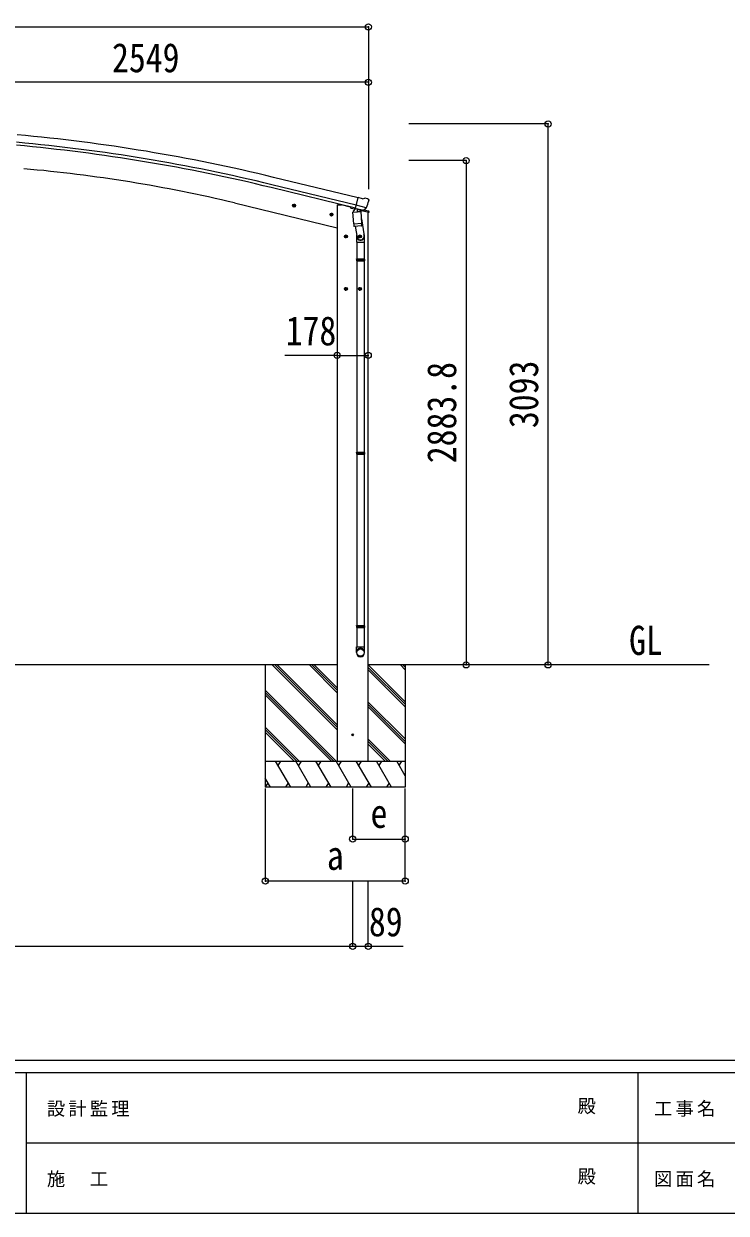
# Model space of a CAD drawing. Units: millimetres at full size, sheet at 1:35. Extents: x -9783 to 9892, y -6828 to 6752.
# Drawn here: x -3983 to 36, y -6828 to -27 of the extents above; entities that cross this region are included whole.
import ezdxf
from ezdxf.enums import TextEntityAlignment as Align

# ---------------------------------------------------------------- set-up
doc = ezdxf.new("R2010")
doc.units = ezdxf.units.MM
doc.header["$LTSCALE"] = 35
doc.header["$PDMODE"] = 32
doc.header["$PDSIZE"] = 35
for name, color, linetype, lineweight in [('0-0_0', 7, 'Continuous', 9), ('0-1_本体', 4, 'Continuous', 9), ('0-2_部品', 7, 'Continuous', 9), ('0-A_寸法', 6, 'Continuous', 9), ('F-0_240', 7, 'Continuous', 9)]:
    doc.layers.add(name, color=color, linetype=linetype, lineweight=lineweight)
doc.styles.add('ＭＳ ゴシック', font='')
doc.styles.get('ＭＳ ゴシック').set_extended_font_data('MS Gothic')

msp = doc.modelspace()

# ---------------------------------------------------------------- linework, layer by layer
at = {"layer": '0-0_0', "color": 6}
for p, q in [((-982.77, -3692.73), (-982.77, -599.78)), ((-1451.78, -808.93), (-1451.78, -3692.73))]:
    msp.add_line(p, q, dxfattribs=at)
at = {"layer": '0-0_0'}
for p, q in [((-2189.05, -3692.78), (-4775.5, -3692.78)), ((-2601.05, -3692.73), (-2601.05, -4392.73)), ((-2190.05, -4063.74), (-2561.06, -3692.73)), ((-2190.05, -4049.6), (-2546.92, -3692.73)), ((-2190.05, -4035.46), (-2532.78, -3692.73)), ((-2190.05, -3851.61), (-2348.93, -3692.73)), ((-2190.05, -3837.47), (-2334.79, -3692.73)), ((-2190.05, -3823.33), (-2320.65, -3692.73)), ((-1801.05, -3903.96), (-2012.05, -3692.96)), ((-1801.05, -3918.1), (-2012.05, -3707.1)), ((-1801.05, -3932.24), (-2012.05, -3721.24)), ((-61.4, -3692.78), (-2011.05, -3692.78)), ((-1801.05, -3720.11), (-1828.43, -3692.73)), ((-1801.05, -3705.97), (-1814.29, -3692.73)), ((-1801.05, -3692.78), (-1801.05, -4392.73)), ((-2194.91, -4242.73), (-2601.05, -3836.59)), ((-2209.05, -4242.73), (-2601.05, -3850.73)), ((-2223.19, -4242.73), (-2601.05, -3864.88)), ((-1801.05, -4116.09), (-2012.05, -3905.09)), ((-1801.05, -4130.23), (-2012.05, -3919.23)), ((-1801.05, -4144.37), (-2012.05, -3933.38)), ((-2407.04, -4242.73), (-2601.05, -4048.72)), ((-2421.18, -4242.73), (-2601.05, -4062.86)), ((-2435.32, -4242.73), (-2601.05, -4077.01)), ((-1886.54, -4242.73), (-2012.05, -4117.22)), ((-1900.68, -4242.73), (-2012.05, -4131.36)), ((-1914.82, -4242.73), (-2012.05, -4145.51)), ((-2601.05, -4242.73), (-1801.05, -4242.73)), ((-2455.67, -4392.73), (-2542.27, -4242.73)), ((-2527.27, -4268.71), (-2512.27, -4242.73)), ((-2340.2, -4392.73), (-2426.8, -4242.73)), ((-2396.8, -4242.73), (-2411.8, -4268.71)), ((-2224.73, -4392.73), (-2311.33, -4242.73)), ((-2296.33, -4268.71), (-2281.33, -4242.73)), ((-2109.25, -4392.73), (-2195.86, -4242.73)), ((-2190.05, -4242.73), (-2012.05, -4242.73)), ((-2180.86, -4268.71), (-2165.86, -4242.73)), ((-1993.78, -4392.73), (-2080.39, -4242.73)), ((-2065.39, -4268.71), (-2050.39, -4242.73)), ((-1878.31, -4392.73), (-1964.92, -4242.73)), ((-1949.92, -4268.71), (-1934.91, -4242.73)), ((-1801.05, -4326.56), (-1849.45, -4242.73)), ((-1834.45, -4268.71), (-1819.45, -4242.73)), ((-2571.14, -4392.73), (-2601.05, -4340.92)), ((-2586.13, -4366.75), (-2601.05, -4392.58)), ((-1801.05, -4392.73), (-2601.05, -4392.73)), ((-2470.66, -4366.75), (-2485.66, -4392.73)), ((-2355.19, -4366.75), (-2370.19, -4392.73)), ((-2239.72, -4366.75), (-2254.72, -4392.73)), ((-2124.25, -4366.75), (-2139.25, -4392.73)), ((-2008.78, -4366.75), (-2023.78, -4392.73)), ((-1893.31, -4366.75), (-1908.31, -4392.73))]:
    msp.add_line(p, q, dxfattribs=at)
msp.add_circle((-2101.05, -4092.73), 5, dxfattribs=at)
at = {"layer": '0-1_本体'}
for p, q in [((-2080.59, -1064.55), (-2563.6, -947.04)), ((-2070.52, -1022.58), (-2553.39, -905.1)), ((-2084.53, -1080.92), (-2567.58, -963.4)), ((-2777.21, -1051.54), (-2189.05, -1192.74)), ((-2190.05, -1062.73), (-2190.05, -4242.73)), ((-2190.05, -1062.73), (-2166.05, -1062.73)), ((-2114.04, -1075.22), (-2166.05, -1062.73)), ((-2012.05, -4242.73), (-2012.05, -1106.17))]:
    msp.add_line(p, q, dxfattribs=at)
at = {"layer": '0-1_本体', "color": 6}
msp.add_line((-2190.05, -1922.91), (-2012.05, -1922.91), dxfattribs=at)
at = {"layer": '0-1_本体'}
for centre, radius, start, end in [((-4924.76, -10651.57), 10030.81, 76.32536, 84.82535), ((-4924.76, -10651.57), 9970.81, 76.32536, 84.82535), ((-4924.76, -10651.57), 9987.65, 76.32536, 84.82535), ((-4691.49, -9041.8), 8216.38, 76.52718, 85.05417)]:
    msp.add_arc(centre, radius, start, end, dxfattribs=at)
at = {"layer": '0-2_部品'}
for p, q in [((-2426.62, -1068.96), (-2446.07, -1064.29)), ((-2443.64, -1064.88), (-2438.48, -1059.43)), ((-2441.51, -1072.07), (-2443.64, -1064.88)), ((-2438.68, -1076.35), (-2434.01, -1056.9)), ((-2438.48, -1059.43), (-2431.18, -1061.18)), ((-2431.18, -1061.18), (-2429.05, -1068.38)), ((-2113.04, -1073.99), (-2113.04, -1077.75)), ((-2090.07, -1087.2), (-2109.21, -1082.61)), ((-2085.77, -1082.25), (-2099.09, -1097.57)), ((-2084.83, -1082.19), (-2085.77, -1082.25)), ((-2081.75, -1084.66), (-2083.27, -1084.29)), ((-2045.04, -1093.47), (-2081.75, -1084.66)), ((-2023.11, -1078.47), (-2080.62, -1064.66)), ((-2075.79, -1086.48), (-2074.77, -1101.09)), ((-2044.12, -1026.85), (-2070.05, -1020.62)), ((-2044.12, -1026.85), (-2030.86, -1024.15)), ((-2039.97, -1093.38), (-2023.59, -1078.89)), ((-2016.38, -1027.34), (-2029.56, -1024.17)), ((-2013.28, -1029.59), (-2009.42, -1035.88)), ((-2009.06, -1038.16), (-2009.34, -1039.31)), ((-2212.7, -1120.32), (-2232.15, -1115.65)), ((-2229.72, -1116.23), (-2224.56, -1110.79)), ((-2227.59, -1123.43), (-2229.72, -1116.23)), ((-2224.76, -1127.71), (-2220.09, -1108.26)), ((-2224.56, -1110.79), (-2217.26, -1112.54)), ((-2217.26, -1112.54), (-2215.13, -1119.74)), ((-2100.19, -1104.02), (-2054.5, -1100.83)), ((-2095.52, -1170.86), (-2100.19, -1104.02)), ((-2099.09, -1097.57), (-2098.64, -1103.91)), ((-2047.58, -1095.48), (-2073.4, -1101.92)), ((-2056.28, -1097.65), (-2056.05, -1100.94)), ((-2054.5, -1100.83), (-2049.83, -1167.66)), ((-2051.56, -1142.9), (-2035.65, -1239.07)), ((-2008.49, -1106.79), (-2051.51, -1096.46)), ((-2042.67, -1093.95), (-2050.2, -1092.14)), ((-2046.88, -1093.7), (-2046.83, -1094.44)), ((-2043.51, -1093.84), (-2045.04, -1093.47)), ((-2036.94, -1090.7), (-2010.79, -1096.98)), ((-2008.49, -1099.9), (-2008.49, -1106.79)), ((-2095.52, -1170.86), (-2049.83, -1167.66)), ((-2095.5, -1170.86), (-2094.62, -1183.55)), ((-2050.81, -1182.27), (-2092.51, -1185.18)), ((-2087.08, -1184.8), (-2076.35, -1248.39)), ((-2048.97, -1180.13), (-2049.84, -1167.67)), ((-2049.36, -1181.49), (-2049.36, -1181.49)), ((-2150.13, -1242.96), (-2130.13, -1242.96)), ((-2146.63, -1239.21), (-2140.13, -1235.46)), ((-2140.13, -1252.96), (-2140.13, -1232.96)), ((-2140.13, -1235.46), (-2133.63, -1239.21)), ((-2133.63, -1246.72), (-2140.13, -1250.47)), ((-2133.63, -1239.21), (-2133.63, -1246.72)), ((-2079.5, -1241.57), (-2079.5, -1276.23)), ((-2079.5, -1276.23), (-2033.5, -1276.23)), ((-2077.5, -1276.23), (-2077.5, -1370.23)), ((-2070.13, -1242.96), (-2050.13, -1242.96)), ((-2066.63, -1239.21), (-2060.13, -1235.46)), ((-2060.13, -1252.96), (-2060.13, -1232.96)), ((-2060.13, -1235.46), (-2053.63, -1239.21)), ((-2053.63, -1246.72), (-2060.13, -1250.47)), ((-2053.63, -1239.21), (-2053.63, -1246.72)), ((-2035.5, -1276.23), (-2035.5, -1370.23)), ((-2033.5, -1276.23), (-2033.5, -1241.88)), ((-2079.5, -1372.23), (-2078.5, -1370.23)), ((-2079.5, -1372.23), (-2033.5, -1372.23)), ((-2079.5, -1372.23), (-2079.5, -1380.23)), ((-2079.5, -1380.23), (-2033.5, -1380.23)), ((-2079.5, -1380.23), (-2078.5, -1382.23)), ((-2078.5, -1370.23), (-2034.5, -1370.23)), ((-2078.5, -1382.23), (-2034.5, -1382.23)), ((-2077.5, -1382.23), (-2077.5, -2476.42)), ((-2035.5, -1382.23), (-2035.5, -2476.42)), ((-2033.5, -1372.23), (-2034.5, -1370.23)), ((-2150.13, -1542.96), (-2130.13, -1542.96)), ((-2146.63, -1539.21), (-2140.13, -1535.46)), ((-2140.13, -1552.96), (-2140.13, -1532.96)), ((-2140.13, -1535.46), (-2133.63, -1539.21)), ((-2133.63, -1546.72), (-2140.13, -1550.47)), ((-2133.63, -1539.21), (-2133.63, -1546.72)), ((-2070.13, -1542.96), (-2050.13, -1542.96)), ((-2066.63, -1539.21), (-2060.13, -1535.46)), ((-2060.13, -1552.96), (-2060.13, -1532.96)), ((-2060.13, -1535.46), (-2053.63, -1539.21)), ((-2053.63, -1546.72), (-2060.13, -1550.47)), ((-2053.63, -1539.21), (-2053.63, -1546.72)), ((-2079.5, -2478.42), (-2078.5, -2476.42)), ((-2079.5, -2478.42), (-2033.5, -2478.42)), ((-2079.5, -2478.42), (-2079.5, -2486.42)), ((-2079.5, -2486.42), (-2033.5, -2486.42)), ((-2079.5, -2486.42), (-2078.5, -2488.42)), ((-2078.5, -2476.42), (-2034.5, -2476.42)), ((-2078.5, -2488.42), (-2034.5, -2488.42)), ((-2077.5, -2488.42), (-2077.5, -3466.6)), ((-2035.5, -2488.42), (-2035.5, -3466.6)), ((-2033.5, -2478.42), (-2034.5, -2476.42)), ((-2079.5, -3468.6), (-2078.5, -3466.6)), ((-2079.5, -3468.6), (-2079.5, -3476.6)), ((-2079.5, -3468.6), (-2033.5, -3468.6)), ((-2078.5, -3466.6), (-2034.5, -3466.6)), ((-2033.5, -3468.6), (-2034.5, -3466.6)), ((-2033.5, -3468.6), (-2033.5, -3476.6)), ((-2079.5, -3476.6), (-2078.5, -3478.6)), ((-2079.5, -3476.6), (-2033.5, -3476.6)), ((-2078.5, -3478.6), (-2034.5, -3478.6)), ((-2077.5, -3478.6), (-2077.5, -3588.61)), ((-2035.5, -3478.6), (-2035.5, -3588.61)), ((-2033.5, -3476.6), (-2034.5, -3478.6)), ((-2079.5, -3588.61), (-2033.5, -3588.61)), ((-2079.5, -3622.75), (-2079.5, -3588.61)), ((-2033.5, -3622.75), (-2033.5, -3588.61))]:
    msp.add_line(p, q, dxfattribs=at)
for points in [[(-2429.05, -1068.38), (-2434.21, -1073.82), (-2441.51, -1072.07)], [(-2075.48, -1086.07), (-2085.2, -1083.74), (-2070.05, -1020.62)], [(-2075.48, -1086.07), (-2075.24, -1086.22), (-2050.47, -1092.17), (-2050.2, -1092.14)], [(-2022.84, -1077.89), (-2023.43, -1078.74), (-2023.59, -1078.89)], [(-2215.13, -1119.74), (-2220.29, -1125.18), (-2227.59, -1123.43)], [(-2140.13, -1250.47), (-2146.63, -1246.72), (-2146.63, -1239.21)], [(-2060.13, -1250.47), (-2066.63, -1246.72), (-2066.63, -1239.21)], [(-2033.5, -1372.23), (-2033.5, -1380.23), (-2034.5, -1382.23)], [(-2140.13, -1550.47), (-2146.63, -1546.72), (-2146.63, -1539.21)], [(-2060.13, -1550.47), (-2066.63, -1546.72), (-2066.63, -1539.21)], [(-2033.5, -2478.42), (-2033.5, -2486.42), (-2034.5, -2488.42)]]:
    msp.add_lwpolyline(points, dxfattribs=at)
for centre, radius in [((-2436.35, -1066.63), 8.5), ((-2436.35, -1066.63), 7.7), ((-2436.35, -1066.63), 6.5), ((-2222.42, -1117.99), 8.5), ((-2222.42, -1117.99), 7.7), ((-2222.42, -1117.99), 6.5), ((-2140.13, -1242.96), 8.5), ((-2140.13, -1242.96), 7.7), ((-2140.13, -1242.96), 6.5), ((-2060.13, -1242.96), 8.5), ((-2060.13, -1242.96), 7.7), ((-2060.13, -1242.96), 6.5), ((-2140.13, -1542.96), 8.5), ((-2140.13, -1542.96), 7.7), ((-2140.13, -1542.96), 6.5), ((-2060.13, -1542.96), 8.5), ((-2060.13, -1542.96), 7.7), ((-2060.13, -1542.96), 6.5)]:
    msp.add_circle(centre, radius, dxfattribs=at)
at = {"layer": '0-2_部品', "color": 4}
msp.add_circle((-2101.05, -4092.73), 4.5, dxfattribs=at)
at = {"layer": '0-2_部品'}
for centre, radius, start, end in [((-2108.04, -1077.75), 5, 180, 256.5), ((-2083.16, -1083.81), 0.5, 221.23754, 256.5), ((-2076.39, -1086.57), 0.604, 7.79405, 79.40158), ((-2030.26, -1027.09), 3, 76.5, 101.5), ((-2206.14, -992.06), 202.4, 334.90875, 346.5), ((-2017.54, -1032.2), 5, 31.5, 76.5), ((-2073.75, -1100.95), 1.03, 188.03431, 289.96103), ((-2047.83, -1094.51), 1, 284, 4), ((-2046.38, -1093.66), 0.5, 76.5, 184), ((-2043.4, -1093.35), 0.5, 256.5, 291.76246), ((-2011.49, -1099.9), 3, 0, 76.5), ((-2092.65, -1183.19), 2, 190.53157, 274), ((-2050.95, -1180.27), 2, 274, 322.59038), ((-2050.91, -1180.3), 1.95, 322.52234, 4.95983), ((-2063.5, -1241.88), 30, 0, 2.54858)]:
    msp.add_arc(centre, radius, start, end, dxfattribs=at)
for centre, major_axis, ratio, start_param, end_param in [((-2011.98, -1037.45), (1.57, -2.57), 0.99628, 0.7835347, 1.5707963), ((-2041.98, -1091.02), (0.73, -2.92), 0.997631, 5.8041905, 5.8929484), ((-2042.01, -1090.9), (-2.63, 3.16), 0.650902, 2.1145521, 2.1873627), ((-2041.95, -1091.12), (0.73, -2.92), 0.997631, 5.965759, 6.7621801), ((-2056.5, -1241.57), (-23, 0), 0.996195, 6.0000678, 10.0103449), ((-2056.5, -1241.57), (-21, 0), 0.996195, 0.3319459, 3.3482706), ((-2056.5, -3621), (23, 0), 0.996195, 6.2831853, 9.424778), ((-2056.5, -3622.75), (23, 0), 0.996195, 6.2831853, 9.424778), ((-2056.5, -3622.75), (0, -23.43), 0.981806, 4.712389, 7.8539816)]:
    msp.add_ellipse(centre, major_axis=major_axis, ratio=ratio, start_param=start_param, end_param=end_param, dxfattribs=at)
msp.add_ellipse((-2056.5, -3622.75), major_axis=(-21, 0), ratio=0.996195, dxfattribs=at)
at = {"layer": '0-A_寸法'}
for p, q in [((-7125.05, -44.37), (-2011.05, -44.37)), ((-2011.05, -44.37), (-2011.05, -360.99)), ((-2011.05, -360.99), (-4560.05, -360.99)), ((-2011.05, -360.99), (-2011.05, -973.22)), ((-982.77, -599.78), (-1780.6, -599.78)), ((-1451.78, -808.93), (-1780.6, -808.93)), ((-2190.05, -1922.91), (-2490.05, -1922.91)), ((-1451.78, -3692.73), (-1780.6, -3692.73)), ((-982.77, -3692.73), (-1451.78, -3692.73)), ((-2600.8, -4929.09), (-2600.8, -4400.15)), ((-2101.05, -4689.12), (-2101.05, -4400.15)), ((-1800.8, -4689.12), (-1800.8, -4400.15)), ((-1800.8, -4929.09), (-1800.8, -4400.15)), ((-2101.05, -4689.12), (-1800.8, -4689.12)), ((-1800.8, -4929.09), (-2600.8, -4929.09)), ((-2101.05, -5301.83), (-2101.05, -4929.09)), ((-2012.05, -5301.83), (-2012.05, -4929.09)), ((-7035.05, -5301.83), (-2101.05, -5301.83)), ((-2101.05, -5301.83), (-2012.05, -5301.83)), ((-2012.05, -5301.83), (-1812.05, -5301.83))]:
    msp.add_line(p, q, dxfattribs=at)
for p in [(-2011.05, -44.37), (-2011.05, -360.99), (-982.77, -599.78), (-1451.78, -808.93), (-2190.05, -1922.91), (-2012.05, -1922.91), (-1451.78, -3692.73), (-982.77, -3692.73), (-2101.05, -4689.12), (-1800.8, -4689.12), (-2600.8, -4929.09), (-1800.8, -4929.09), (-2101.05, -5301.83), (-2012.05, -5301.83)]:
    msp.add_point(p, dxfattribs=at)
at = {"layer": 'F-0_240', "color": 5}
for p, q in [((-9783.03, -5953.1), (9396.97, -5953.1)), ((-9783.03, -6023.1), (6285.75, -6023.1)), ((-3969.25, -6023.1), (-3969.25, -6828.1)), ((-469.25, -6023.1), (-469.25, -6828.1)), ((-3969.25, -6425.6), (3205.75, -6425.6)), ((-9783.03, -6828.1), (9396.97, -6828.1))]:
    msp.add_line(p, q, dxfattribs=at)

# ---------------------------------------------------------------- texts
at = {"layer": '0-0_0', "style": 'ＭＳ ゴシック', "width": 0.85}
msp.add_text('GL', height=166.8, dxfattribs=at).set_placement((-519.9, -3685.79), align=Align.BOTTOM_LEFT)
at = {"layer": '0-A_寸法', "color": 7, "style": 'ＭＳ ゴシック', "width": 0.85}
for s, p in [('2549', (-3478.05, -353.99)), ('178', (-2484.42, -1915.91)), ('e', (-1998.92, -4674.62)), ('a', (-2248.92, -4914.59)), ('89', (-2008.3, -5294.83))]:
    msp.add_text(s, height=166.8, dxfattribs=at).set_placement(p, align=Align.BOTTOM_LEFT)
for s, p in [('2883.8', (-1458.78, -2539.58)), ('3093', (-989.77, -2338.75))]:
    msp.add_text(s, height=166.8, rotation=90, dxfattribs=at).set_placement(p, align=Align.BOTTOM_LEFT)
at = {"layer": 'F-0_240', "style": 'ＭＳ ゴシック'}
for p in [(-814.24, -6276.85), (-814.24, -6679.35)]:
    msp.add_text('殿', height=76.98, dxfattribs=at).set_placement(p, align=Align.BOTTOM_LEFT)
at = {"layer": 'F-0_240', "char_height": 76.98, "attachment_point": 7, "style": 'ＭＳ ゴシック'}
for s, insert in [('\\T1.17;設計監理', (-3851.04, -6276.85)), ('\\T1.17;工事名', (-376.96, -6276.85)), ('\\T1.17;施\u3000工', (-3851.04, -6679.35)), ('\\T1.17;図面名', (-376.96, -6679.35))]:
    msp.add_mtext(s, dxfattribs=dict(at, insert=insert))

doc.saveas('drawing.dxf')
